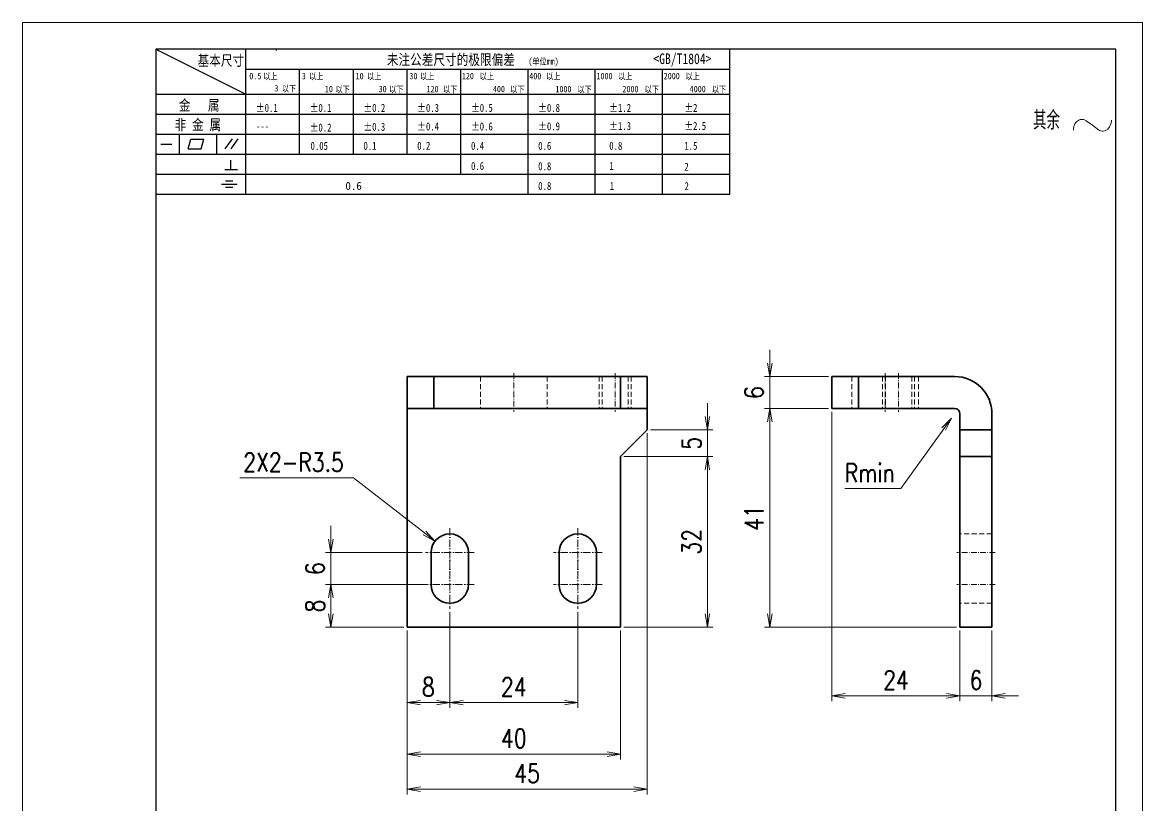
# Model space of a CAD drawing. Header units: millimetres. Extents: x 1333 to 142399, y -42879 to -5704.
# Drawn here: x 73791.3 to 74001.3, y -9248.3 to -9101.6 of the extents above; entities that cross this region are included whole.
import ezdxf

# ---------------------------------------------------------------- set-up
doc = ezdxf.new("R2010")
doc.units = ezdxf.units.MM
doc.header["$LTSCALE"] = 0.5
for name, pattern in [('AM_ISO02W050x2', [3.75, 3, -0.75]), ('AM_ISO08W050x2', [9, 6, -0.75, 1.5, -0.75]), ('DASHDOT', [18.5, 12, -3, 0.5, -3]), ('DASHED', [19.05, 12.7, -6.35]), ('DOT2', [0.125, 0, -0.125])]:
    doc.linetypes.add(name, pattern=pattern)
for name, color, linetype, lineweight in [('中心线', 2, 'AM_ISO08W050x2', 18), ('图框', 7, 'Continuous', 18), ('标注线', 3, 'Continuous', 18), ('粗实线', 7, 'Continuous', 35), ('虚线', 1, 'AM_ISO02W050x2', 18)]:
    doc.layers.add(name, color=color, linetype=linetype, lineweight=lineweight)
doc.layers.add('图\\M+19E79\\M+195B6\\M+18E9A', color=7, linetype='Continuous')
doc.layers.add('打印-禁用', color=7, linetype='Continuous', lineweight=15, plot=False)
doc.styles.add('DIM', font='romans.shx', dxfattribs={"width": 0.8, "bigfont": 'bigfont.shx'})
doc.styles.add('国标', font='simfang.ttf', dxfattribs={"width": 0.8})
doc.styles.add('机械长仿宋', font='gbenor.shx', dxfattribs={"height": 1, "bigfont": 'gbcbig.shx'})
doc.dimstyles.new('XR 1-1$0', dxfattribs={"dimtxt": 3.5, "dimasz": 2.5, "dimexe": 1, "dimexo": 0.625, "dimgap": 1.2, "dimtad": 1, "dimzin": 9, "dimdsep": 46, "dimtxsty": 'DIM', "dimblk": 'OPEN', "dimcen": 0, "dimclrd": 8, "dimclre": 8, "dimclrt": 2, "dimazin": 2, "dimtfac": 0.5, "dimtmove": 0, "dimatfit": 3, "dimldrblk": 'OPEN', "dimfxl": 0, "dimtolj": 2, "dimlwd": 18, "dimlwe": 18, "dimarcsym": 0})
doc.dimstyles.new('XR 1-1$4', dxfattribs={"dimtxt": 3.5, "dimasz": 2.5, "dimexe": 1, "dimexo": 0.625, "dimgap": 1.2, "dimtad": 1, "dimtoh": 1, "dimdsep": 46, "dimtxsty": 'DIM', "dimblk": 'OPEN', "dimcen": 0, "dimclrd": 8, "dimclre": 8, "dimclrt": 2, "dimazin": 2, "dimtfac": 0.5, "dimtofl": 0, "dimtmove": 0, "dimatfit": 3, "dimldrblk": 'OPEN', "dimfxl": 0, "dimtolj": 2, "dimlwd": 18, "dimlwe": 18, "dimarcsym": 0})

# ---------------------------------------------------------------- blocks, each defined once
blk = doc.blocks.new('GZDEH零件A4图框V01版')
at = {"layer": '图\\M+19E79\\M+195B6\\M+18E9A', "linetype": 'Continuous'}
for p, q in [((25, 292), (25, 13.5)), ((205, 292), (25, 292)), ((205, 13.5), (205, 292))]:
    blk.add_line(p, q, dxfattribs=at)
at = {"layer": '图\\M+19E79\\M+195B6\\M+18E9A', "color": 9}
for p, q in [((25, 292), (41.88, 283.54)), ((41.88, 264.79), (41.88, 292)), ((47.66, 291.75), (47.66, 292)), ((132.6, 264.79), (132.6, 292)), ((41.88, 288.22), (132.6, 288.22)), ((51.96, 272.29), (51.96, 288.22)), ((62.04, 272.29), (62.04, 288.22)), ((72.12, 272.29), (72.12, 288.22)), ((82.2, 268.54), (82.2, 288.22)), ((94.8, 264.79), (94.8, 288.22)), ((107.4, 264.79), (107.4, 288.22)), ((120, 264.79), (120, 288.22)), ((25, 283.54), (132.6, 283.54)), ((25, 279.79), (132.6, 279.79)), ((25, 276.04), (132.6, 276.04)), ((29.43, 272.34), (29.43, 276.04)), ((36.42, 272.34), (36.42, 276.04)), ((38.03, 273.3), (39.36, 275.16)), ((39.11, 273.3), (40.45, 275.16)), ((25.94, 274.19), (28, 274.19)), ((31.1, 273.3), (31.58, 275.09)), ((31.1, 273.3), (33.51, 273.3)), ((31.58, 275.09), (33.99, 275.09)), ((33.51, 273.3), (33.99, 275.09)), ((25, 272.29), (132.6, 272.29)), ((39.09, 269.41), (39.09, 271.18)), ((37.93, 269.41), (40.32, 269.41)), ((25, 268.54), (132.6, 268.54)), ((38.08, 267.29), (39.43, 267.29)), ((25, 264.79), (132.6, 264.79)), ((37.3, 266.69), (40.28, 266.69)), ((38.08, 266.09), (39.44, 266.09))]:
    blk.add_line(p, q, dxfattribs=at)
at = {"layer": '打印-禁用', "linetype": 'Continuous'}
for p, q in [((0, 297), (0, 0)), ((210, 297), (0, 297)), ((210, 297), (210, 0))]:
    blk.add_line(p, q, dxfattribs=at)
at = {"layer": '图\\M+19E79\\M+195B6\\M+18E9A', "color": 9, "style": '国标', "width": 0.8}
for s, height, p in [('基本尺寸', 2, (32.84, 288.88)), ('未注公差尺寸的极限偏差', 2, (68.32, 289.02)), ('<GB/T1804>', 2, (118.29, 289.19)), ('30', 1.2, (72.55, 286.35)), ('金   属', 2, (29.33, 280.48)), ('±0.1', 1.5, (43.78, 280.23)), ('±0.1', 1.5, (53.86, 280.23)), ('±0.2', 1.5, (63.94, 280.23)), ('±0.3', 1.5, (74.02, 280.23)), ('±0.5', 1.5, (84.1, 280.23)), ('±0.8', 1.5, (96.7, 280.23)), ('±1.2', 1.5, (110.02, 280.23)), ('±2', 1.5, (124.09, 280.23)), ('非 金 属', 2, (28.53, 276.82)), ('---', 1.5, (43.78, 276.81)), ('±0.2', 1.5, (53.86, 276.54)), ('±0.3', 1.5, (63.94, 276.69)), ('±0.4', 1.5, (74.02, 276.75)), ('±0.6', 1.5, (84.1, 276.75)), ('±0.9', 1.5, (96.7, 276.78)), ('±1.3', 1.5, (110.02, 276.84)), ('±2.5', 1.5, (124.09, 276.85)), ('0.1', 1.5, (63.94, 273.12)), ('0.2', 1.5, (74.02, 273.13)), ('0.4', 1.5, (84.1, 273.13)), ('0.6', 1.5, (96.7, 273.11)), ('0.8', 1.5, (110.02, 273.13)), ('1.5', 1.5, (124.09, 273.12)), ('0.6', 1.5, (84.1, 269.33)), ('0.8', 1.5, (96.7, 269.3)), ('1', 1.5, (110.02, 269.34)), ('2', 1.5, (124.09, 269.2)), ('0.8', 1.5, (96.7, 265.59)), ('1', 1.5, (110.1, 265.6)), ('2', 1.5, (124.13, 265.57))]:
    blk.add_text(s, height=height, dxfattribs=at).set_placement(p)
at = {"layer": '图\\M+19E79\\M+195B6\\M+18E9A', "color": 9, "lineweight": 15, "style": '国标', "width": 0.8}
for s, p in [('0.5', (42.54, 286.35)), ('以上', (45.15, 286.3)), ('3', (52.39, 286.35)), ('以上', (53.76, 286.3)), ('10', (62.47, 286.35)), ('以上', (64.6, 286.3)), ('以上', (74.53, 286.3)), ('120', (82.39, 286.35)), ('以上', (85.72, 286.3)), ('400', (95.03, 286.35)), ('以上', (98.19, 286.3)), ('1000', (107.63, 286.35)), ('以上', (111.67, 286.3)), ('2000', (120.23, 286.35)), ('以上', (124.31, 286.3)), ('3', (47.24, 284.06)), ('以下', (48.61, 284.01)), ('10', (56.7, 283.92)), ('以下', (58.69, 283.87)), ('30', (66.78, 283.92)), ('以下', (68.77, 283.87)), ('120', (75.77, 283.92)), ('以下', (78.85, 283.87)), ('400', (88.21, 283.92)), ('以下', (91.45, 283.87)), ('1000', (99.92, 283.92)), ('以下', (104.05, 283.87)), ('2000', (112.5, 283.92)), ('以下', (116.65, 283.87)), ('4000', (125.1, 283.92)), ('以下', (129.25, 283.87))]:
    blk.add_text(s, height=1.2, dxfattribs=at).set_placement(p)
at = {"layer": '图\\M+19E79\\M+195B6\\M+18E9A', "color": 9, "lineweight": 13, "style": '国标'}
blk.add_text('0.6', height=1.5, dxfattribs=at).set_placement((60.56, 265.61))
at = {"layer": '图\\M+19E79\\M+195B6\\M+18E9A', "color": 9, "lineweight": 15, "insert": (94.85, 290.31), "char_height": 1.2, "width": 8.7957, "attachment_point": 1, "style": '国标'}
blk.add_mtext('(单位mm)', dxfattribs=at)
at = {"layer": '图\\M+19E79\\M+195B6\\M+18E9A', "color": 9, "insert": (54.02, 273.09), "char_height": 1.5, "width": 5.1982, "attachment_point": 7, "style": '国标'}
blk.add_mtext('0.05', dxfattribs=at)
blk = doc.blocks.new('DEH A4')
at = {"layer": '图框'}
blk.add_blockref('GZDEH零件A4图框V01版', (0, 0), dxfattribs=at)
blk = doc.blocks.new('其余不去材料')
at = {"layer": '标注线', "color": 2, "lineweight": 13}
for points in [[(0, 0.17), (0.01, 0.48), (0.07, 0.79), (0.16, 1.09), (0.28, 1.36), (0.44, 1.6), (0.62, 1.8), (0.82, 1.97), (1.04, 2.09), (1.26, 2.17), (1.49, 2.21), (1.72, 2.21), (1.94, 2.17), (2.37, 1.97), (2.41, 1.95)], [(2.41, 1.95), (3.55, 1.11), (4.7, 0.27)], [(4.7, 0.27), (4.91, 0.14), (5.14, 0.05), (5.37, 0), (5.6, 0), (5.82, 0.04), (6.04, 0.11), (6.45, 0.38), (6.79, 0.8), (7.02, 1.34), (7.11, 1.95), (7.11, 2.09)]]:
    blk.add_lwpolyline(points, dxfattribs=at)
at = {"layer": '标注线', "color": 7, "linetype": 'DOT2', "style": '机械长仿宋'}
blk.add_text('其余', height=3.5, dxfattribs=at).set_placement((-7.56, 0.3))
blk = doc.blocks.new('_Open')
at = {"color": 0, "linetype": 'ByBlock', "lineweight": -2}
for p, q in [((-1, 0.167), (0, 0)), ((-1, -0.167), (0, 0)), ((0, 0), (-1, 0))]:
    blk.add_line(p, q, dxfattribs=at)
blk = doc.blocks.new('*D77')
at = {"layer": 'Defpoints', "color": 0, "transparency": 16777216}
for p in [(73931.37, -9167.92), (73943.01, -9167.92), (73943.01, -9173.92)]:
    blk.add_point(p, dxfattribs=at)
at = {"layer": '标注线', "color": 8, "lineweight": 18, "transparency": 16777216}
for p, q in [((73931.37, -9165.42), (73931.37, -9162.92)), ((73942.39, -9167.92), (73930.37, -9167.92)), ((73931.37, -9173.92), (73931.37, -9167.92)), ((73942.39, -9173.92), (73930.37, -9173.92)), ((73931.37, -9176.42), (73931.37, -9178.92))]:
    blk.add_line(p, q, dxfattribs=at)
at = {"layer": '标注线', "color": 8, "lineweight": 18, "transparency": 16777216, "xscale": 2.5, "yscale": 2.5, "zscale": 2.5}
for p, rotation in [((73931.37, -9167.92), 270), ((73931.37, -9173.92), 90)]:
    blk.add_blockref('_Open', p, dxfattribs=dict(at, rotation=rotation))
at = {"layer": '标注线', "color": 2, "transparency": 16777216, "insert": (73928.42, -9170.92), "char_height": 3.5, "attachment_point": 5, "rotation": 90, "style": 'DIM'}
blk.add_mtext('\\A2;6', dxfattribs=at)
blk = doc.blocks.new('*D78')
at = {"layer": 'Defpoints', "color": 0, "transparency": 16777216}
for p in [(73967.01, -9214.92), (73973.01, -9214.92), (73973.01, -9227.77)]:
    blk.add_point(p, dxfattribs=at)
at = {"layer": '标注线', "color": 8, "lineweight": 18, "transparency": 16777216}
for p, q in [((73967.01, -9215.55), (73967.01, -9228.77)), ((73973.01, -9215.55), (73973.01, -9228.77)), ((73964.51, -9227.77), (73962.01, -9227.77)), ((73967.01, -9227.77), (73973.01, -9227.77)), ((73975.51, -9227.77), (73978.01, -9227.77))]:
    blk.add_line(p, q, dxfattribs=at)
at = {"layer": '标注线', "color": 8, "lineweight": 18, "transparency": 16777216, "xscale": 2.5, "yscale": 2.5, "zscale": 2.5}
blk.add_blockref('_Open', (73967.01, -9227.77), dxfattribs=at)
at = {"layer": '标注线', "color": 8, "lineweight": 18, "transparency": 16777216, "xscale": 2.5, "yscale": 2.5, "zscale": 2.5, "rotation": 180}
blk.add_blockref('_Open', (73973.01, -9227.77), dxfattribs=at)
at = {"layer": '标注线', "color": 2, "transparency": 16777216, "insert": (73970.01, -9224.82), "char_height": 3.5, "attachment_point": 5, "style": 'DIM'}
blk.add_mtext('\\A2;6', dxfattribs=at)
blk = doc.blocks.new('*D79')
at = {"layer": 'Defpoints', "color": 0, "transparency": 16777216}
for p in [(73943.01, -9173.92), (73967.01, -9214.92), (73967.01, -9227.77)]:
    blk.add_point(p, dxfattribs=at)
at = {"layer": '标注线', "color": 8, "lineweight": 18, "transparency": 16777216}
for p, q in [((73943.01, -9174.55), (73943.01, -9228.77)), ((73967.01, -9215.55), (73967.01, -9228.77)), ((73945.51, -9227.77), (73964.51, -9227.77))]:
    blk.add_line(p, q, dxfattribs=at)
at = {"layer": '标注线', "color": 8, "lineweight": 18, "transparency": 16777216, "xscale": 2.5, "yscale": 2.5, "zscale": 2.5, "rotation": 180}
blk.add_blockref('_Open', (73943.01, -9227.77), dxfattribs=at)
at = {"layer": '标注线', "color": 8, "lineweight": 18, "transparency": 16777216, "xscale": 2.5, "yscale": 2.5, "zscale": 2.5}
blk.add_blockref('_Open', (73967.01, -9227.77), dxfattribs=at)
at = {"layer": '标注线', "color": 2, "transparency": 16777216, "insert": (73955.01, -9224.82), "char_height": 3.5, "attachment_point": 5, "style": 'DIM'}
blk.add_mtext('\\A2;24', dxfattribs=at)
blk = doc.blocks.new('*D80')
at = {"layer": 'Defpoints', "color": 0, "transparency": 16777216}
for p in [(73931.37, -9173.92), (73943.01, -9173.92), (73967.01, -9214.92)]:
    blk.add_point(p, dxfattribs=at)
at = {"layer": '标注线', "color": 8, "lineweight": 18, "transparency": 16777216}
for p, q in [((73942.39, -9173.92), (73930.37, -9173.92)), ((73931.37, -9212.42), (73931.37, -9176.42)), ((73966.39, -9214.92), (73930.37, -9214.92))]:
    blk.add_line(p, q, dxfattribs=at)
at = {"layer": '标注线', "color": 8, "lineweight": 18, "transparency": 16777216, "xscale": 2.5, "yscale": 2.5, "zscale": 2.5}
for p, rotation in [((73931.37, -9173.92), 90), ((73931.37, -9214.92), 270)]:
    blk.add_blockref('_Open', p, dxfattribs=dict(at, rotation=rotation))
at = {"layer": '标注线', "color": 2, "transparency": 16777216, "insert": (73928.42, -9194.42), "char_height": 3.5, "attachment_point": 5, "rotation": 90, "style": 'DIM'}
blk.add_mtext('\\A2;41', dxfattribs=at)
blk = doc.blocks.new('*D81')
at = {"layer": 'Defpoints', "color": 0, "transparency": 16777216}
for p in [(73965.43, -9175.73), (73966.01, -9174.92)]:
    blk.add_point(p, dxfattribs=at)
at = {"layer": '标注线', "color": 8, "lineweight": 18, "transparency": 16777216}
for p, q in [((73955.96, -9188.94), (73963.97, -9177.76)), ((73945.42, -9188.94), (73955.96, -9188.94))]:
    blk.add_line(p, q, dxfattribs=at)
at = {"layer": '标注线', "color": 8, "lineweight": 18, "transparency": 16777216, "xscale": 2.5, "yscale": 2.5, "zscale": 2.5, "rotation": 54.35351002732129}
blk.add_blockref('_Open', (73965.43, -9175.73), dxfattribs=at)
at = {"layer": '标注线', "color": 2, "transparency": 16777216, "insert": (73950.09, -9185.99), "char_height": 3.5, "attachment_point": 5, "style": 'DIM'}
blk.add_mtext('\\A2;\\A2;Rmin', dxfattribs=at)
blk = doc.blocks.new('*D82')
at = {"layer": 'Defpoints', "color": 0, "transparency": 16777216}
for p in [(73863.37, -9214.92), (73903.37, -9214.92), (73903.37, -9238.7)]:
    blk.add_point(p, dxfattribs=at)
at = {"layer": '标注线', "color": 8, "lineweight": 18, "transparency": 16777216}
for p, q in [((73863.37, -9215.55), (73863.37, -9239.7)), ((73903.37, -9215.55), (73903.37, -9239.7)), ((73865.87, -9238.7), (73900.87, -9238.7))]:
    blk.add_line(p, q, dxfattribs=at)
at = {"layer": '标注线', "color": 8, "lineweight": 18, "transparency": 16777216, "xscale": 2.5, "yscale": 2.5, "zscale": 2.5, "rotation": 180}
blk.add_blockref('_Open', (73863.37, -9238.7), dxfattribs=at)
at = {"layer": '标注线', "color": 8, "lineweight": 18, "transparency": 16777216, "xscale": 2.5, "yscale": 2.5, "zscale": 2.5}
blk.add_blockref('_Open', (73903.37, -9238.7), dxfattribs=at)
at = {"layer": '标注线', "color": 2, "transparency": 16777216, "insert": (73883.37, -9235.75), "char_height": 3.5, "attachment_point": 5, "style": 'DIM'}
blk.add_mtext('\\A2;40', dxfattribs=at)
blk = doc.blocks.new('*D83')
at = {"layer": 'Defpoints', "color": 0, "transparency": 16777216}
for p in [(73908.37, -9177.92), (73863.37, -9214.92), (73863.37, -9245.26)]:
    blk.add_point(p, dxfattribs=at)
at = {"layer": '标注线', "color": 8, "lineweight": 18, "transparency": 16777216}
for p, q in [((73908.37, -9178.55), (73908.37, -9246.26)), ((73863.37, -9215.55), (73863.37, -9246.26)), ((73905.87, -9245.26), (73865.87, -9245.26))]:
    blk.add_line(p, q, dxfattribs=at)
at = {"layer": '标注线', "color": 8, "lineweight": 18, "transparency": 16777216, "xscale": 2.5, "yscale": 2.5, "zscale": 2.5, "rotation": 180}
blk.add_blockref('_Open', (73863.37, -9245.26), dxfattribs=at)
at = {"layer": '标注线', "color": 8, "lineweight": 18, "transparency": 16777216, "xscale": 2.5, "yscale": 2.5, "zscale": 2.5}
blk.add_blockref('_Open', (73908.37, -9245.26), dxfattribs=at)
at = {"layer": '标注线', "color": 2, "transparency": 16777216, "insert": (73885.87, -9242.31), "char_height": 3.5, "attachment_point": 5, "style": 'DIM'}
blk.add_mtext('\\A2;45', dxfattribs=at)
blk = doc.blocks.new('*D84')
at = {"layer": 'Defpoints', "color": 0, "transparency": 16777216}
for p in [(73871.37, -9211.47), (73863.37, -9214.92), (73871.37, -9229.05)]:
    blk.add_point(p, dxfattribs=at)
at = {"layer": '标注线', "color": 8, "lineweight": 18, "transparency": 16777216}
for p, q in [((73871.37, -9212.1), (73871.37, -9230.05)), ((73863.37, -9215.55), (73863.37, -9230.05)), ((73865.87, -9229.05), (73868.87, -9229.05))]:
    blk.add_line(p, q, dxfattribs=at)
at = {"layer": '标注线', "color": 8, "lineweight": 18, "transparency": 16777216, "xscale": 2.5, "yscale": 2.5, "zscale": 2.5, "rotation": 180}
blk.add_blockref('_Open', (73863.37, -9229.05), dxfattribs=at)
at = {"layer": '标注线', "color": 8, "lineweight": 18, "transparency": 16777216, "xscale": 2.5, "yscale": 2.5, "zscale": 2.5}
blk.add_blockref('_Open', (73871.37, -9229.05), dxfattribs=at)
at = {"layer": '标注线', "color": 2, "transparency": 16777216, "insert": (73867.37, -9226.1), "char_height": 3.5, "attachment_point": 5, "style": 'DIM'}
blk.add_mtext('\\A2;8', dxfattribs=at)
blk = doc.blocks.new('*D85')
at = {"layer": 'Defpoints', "color": 0, "transparency": 16777216}
for p in [(73871.37, -9211.47), (73895.37, -9211.47), (73895.37, -9229.05)]:
    blk.add_point(p, dxfattribs=at)
at = {"layer": '标注线', "color": 8, "lineweight": 18, "transparency": 16777216}
for p, q in [((73871.37, -9212.1), (73871.37, -9230.05)), ((73895.37, -9212.1), (73895.37, -9230.05)), ((73873.87, -9229.05), (73892.87, -9229.05))]:
    blk.add_line(p, q, dxfattribs=at)
at = {"layer": '标注线', "color": 8, "lineweight": 18, "transparency": 16777216, "xscale": 2.5, "yscale": 2.5, "zscale": 2.5, "rotation": 180}
blk.add_blockref('_Open', (73871.37, -9229.05), dxfattribs=at)
at = {"layer": '标注线', "color": 8, "lineweight": 18, "transparency": 16777216, "xscale": 2.5, "yscale": 2.5, "zscale": 2.5}
blk.add_blockref('_Open', (73895.37, -9229.05), dxfattribs=at)
at = {"layer": '标注线', "color": 2, "transparency": 16777216, "insert": (73883.37, -9226.1), "char_height": 3.5, "attachment_point": 5, "style": 'DIM'}
blk.add_mtext('\\A2;24', dxfattribs=at)
blk = doc.blocks.new('*D86')
at = {"layer": 'Defpoints', "color": 0, "transparency": 16777216}
for p in [(73849.07, -9206.92), (73867.87, -9206.92), (73863.37, -9214.92)]:
    blk.add_point(p, dxfattribs=at)
at = {"layer": '标注线', "color": 8, "lineweight": 18, "transparency": 16777216}
for p, q in [((73867.25, -9206.92), (73848.07, -9206.92)), ((73849.07, -9212.42), (73849.07, -9209.42)), ((73862.75, -9214.92), (73848.07, -9214.92))]:
    blk.add_line(p, q, dxfattribs=at)
at = {"layer": '标注线', "color": 8, "lineweight": 18, "transparency": 16777216, "xscale": 2.5, "yscale": 2.5, "zscale": 2.5}
for p, rotation in [((73849.07, -9206.92), 90), ((73849.07, -9214.92), 270)]:
    blk.add_blockref('_Open', p, dxfattribs=dict(at, rotation=rotation))
at = {"layer": '标注线', "color": 2, "transparency": 16777216, "insert": (73846.12, -9210.92), "char_height": 3.5, "attachment_point": 5, "rotation": 90, "style": 'DIM'}
blk.add_mtext('\\A2;8', dxfattribs=at)
blk = doc.blocks.new('*D87')
at = {"layer": 'Defpoints', "color": 0, "transparency": 16777216}
for p in [(73849.07, -9200.92), (73866.82, -9200.92), (73866.82, -9206.92)]:
    blk.add_point(p, dxfattribs=at)
at = {"layer": '标注线', "color": 8, "lineweight": 18, "transparency": 16777216}
for p, q in [((73849.07, -9198.42), (73849.07, -9195.92)), ((73866.2, -9200.92), (73848.07, -9200.92)), ((73849.07, -9206.92), (73849.07, -9200.92)), ((73866.2, -9206.92), (73848.07, -9206.92)), ((73849.07, -9209.42), (73849.07, -9211.92))]:
    blk.add_line(p, q, dxfattribs=at)
at = {"layer": '标注线', "color": 8, "lineweight": 18, "transparency": 16777216, "xscale": 2.5, "yscale": 2.5, "zscale": 2.5}
for p, rotation in [((73849.07, -9200.92), 270), ((73849.07, -9206.92), 90)]:
    blk.add_blockref('_Open', p, dxfattribs=dict(at, rotation=rotation))
at = {"layer": '标注线', "color": 2, "transparency": 16777216, "insert": (73846.12, -9203.92), "char_height": 3.5, "attachment_point": 5, "rotation": 90, "style": 'DIM'}
blk.add_mtext('\\A2;6', dxfattribs=at)
blk = doc.blocks.new('*D88')
at = {"layer": 'Defpoints', "color": 0, "transparency": 16777216}
for p in [(73903.37, -9182.92), (73903.37, -9214.92), (73919.66, -9214.92)]:
    blk.add_point(p, dxfattribs=at)
at = {"layer": '标注线', "color": 8, "lineweight": 18, "transparency": 16777216}
for p, q in [((73904, -9182.92), (73920.66, -9182.92)), ((73919.66, -9185.42), (73919.66, -9212.42)), ((73904, -9214.92), (73920.66, -9214.92))]:
    blk.add_line(p, q, dxfattribs=at)
at = {"layer": '标注线', "color": 8, "lineweight": 18, "transparency": 16777216, "xscale": 2.5, "yscale": 2.5, "zscale": 2.5}
for p, rotation in [((73919.66, -9182.92), 90), ((73919.66, -9214.92), 270)]:
    blk.add_blockref('_Open', p, dxfattribs=dict(at, rotation=rotation))
at = {"layer": '标注线', "color": 2, "transparency": 16777216, "insert": (73916.71, -9198.92), "char_height": 3.5, "attachment_point": 5, "rotation": 90, "style": 'DIM'}
blk.add_mtext('\\A2;32', dxfattribs=at)
blk = doc.blocks.new('*D89')
at = {"layer": 'Defpoints', "color": 0, "transparency": 16777216}
for p in [(73908.37, -9177.92), (73919.66, -9177.92), (73903.37, -9182.92)]:
    blk.add_point(p, dxfattribs=at)
at = {"layer": '标注线', "color": 8, "lineweight": 18, "transparency": 16777216}
for p, q in [((73919.66, -9175.42), (73919.66, -9172.92)), ((73909, -9177.92), (73920.66, -9177.92)), ((73919.66, -9182.92), (73919.66, -9177.92)), ((73904, -9182.92), (73920.66, -9182.92)), ((73919.66, -9185.42), (73919.66, -9187.92))]:
    blk.add_line(p, q, dxfattribs=at)
at = {"layer": '标注线', "color": 8, "lineweight": 18, "transparency": 16777216, "xscale": 2.5, "yscale": 2.5, "zscale": 2.5}
for p, rotation in [((73919.66, -9177.92), 270), ((73919.66, -9182.92), 90)]:
    blk.add_blockref('_Open', p, dxfattribs=dict(at, rotation=rotation))
at = {"layer": '标注线', "color": 2, "transparency": 16777216, "insert": (73916.71, -9180.42), "char_height": 3.5, "attachment_point": 5, "rotation": 90, "style": 'DIM'}
blk.add_mtext('\\A2;5', dxfattribs=at)
blk = doc.blocks.new('*D90')
at = {"layer": 'Defpoints', "color": 0, "transparency": 16777216}
for p in [(73868.6, -9198.78), (73871.37, -9200.92)]:
    blk.add_point(p, dxfattribs=at)
at = {"layer": '标注线', "color": 8, "lineweight": 18, "transparency": 16777216}
for p, q in [((73832.01, -9186.94), (73853.35, -9186.94)), ((73853.35, -9186.94), (73866.63, -9197.24))]:
    blk.add_line(p, q, dxfattribs=at)
at = {"layer": '标注线', "color": 8, "lineweight": 18, "transparency": 16777216, "xscale": 2.5, "yscale": 2.5, "zscale": 2.5, "rotation": 322.2098125229807}
blk.add_blockref('_Open', (73868.6, -9198.78), dxfattribs=at)
at = {"layer": '标注线', "color": 2, "transparency": 16777216, "insert": (73842.08, -9183.99), "char_height": 3.5, "attachment_point": 5, "style": 'DIM'}
blk.add_mtext('\\A2;\\A2;2X2-R3.5', dxfattribs=at)

msp = doc.modelspace()

# ---------------------------------------------------------------- linework, layer by layer
at = {"layer": '中心线', "linetype": 'DASHDOT', "ltscale": 0.180014}
for p, q in [((73883.371, -9167.321), (73883.371, -9174.521)), ((73902.371, -9167.321), (73902.371, -9174.521)), ((73953.011, -9167.321), (73953.011, -9174.521)), ((73955.511, -9167.321), (73955.511, -9174.521))]:
    msp.add_line(p, q, dxfattribs=at)
at = {"layer": '中心线', "linetype": 'DASHDOT', "ltscale": 0.227499}
for p, q in [((73871.371, -9196.371), (73871.371, -9205.471)), ((73895.371, -9196.371), (73895.371, -9205.471)), ((73871.371, -9202.371), (73871.371, -9211.471)), ((73895.371, -9202.371), (73895.371, -9211.471))]:
    msp.add_line(p, q, dxfattribs=at)
at = {"layer": '中心线', "linetype": 'DASHDOT', "ltscale": 0.227501}
for p, q in [((73875.921, -9200.921), (73866.821, -9200.921)), ((73899.921, -9200.921), (73890.821, -9200.921)), ((73875.921, -9206.921), (73866.821, -9206.921)), ((73899.921, -9206.921), (73890.821, -9206.921))]:
    msp.add_line(p, q, dxfattribs=at)
at = {"layer": '中心线', "linetype": 'DASHDOT', "ltscale": 0.180016}
for p, q in [((73973.611, -9200.921), (73966.41, -9200.921)), ((73973.611, -9206.921), (73966.41, -9206.921))]:
    msp.add_line(p, q, dxfattribs=at)
at = {"layer": '粗实线', "ltscale": 0.125}
for p, q in [((73868.371, -9167.921), (73863.371, -9167.921)), ((73908.371, -9167.921), (73903.371, -9167.921)), ((73948.011, -9167.921), (73943.011, -9167.921)), ((73868.371, -9173.921), (73863.371, -9173.921)), ((73908.371, -9173.921), (73903.371, -9173.921)), ((73948.011, -9173.921), (73943.011, -9173.921)), ((73967.011, -9177.921), (73967.011, -9182.921)), ((73973.011, -9177.921), (73973.011, -9182.921))]:
    msp.add_line(p, q, dxfattribs=at)
at = {"layer": '粗实线', "ltscale": 0.15}
for p, q in [((73863.371, -9173.921), (73863.371, -9167.921)), ((73868.371, -9173.921), (73868.371, -9167.921)), ((73903.371, -9167.921), (73903.371, -9173.921)), ((73908.371, -9167.921), (73908.371, -9173.921)), ((73943.011, -9167.921), (73943.011, -9173.921)), ((73948.011, -9167.921), (73948.011, -9173.921)), ((73967.011, -9177.921), (73973.011, -9177.921)), ((73967.011, -9182.921), (73973.011, -9182.921)), ((73867.871, -9206.921), (73867.871, -9200.921)), ((73874.871, -9200.921), (73874.871, -9206.921)), ((73891.871, -9206.921), (73891.871, -9200.921)), ((73898.871, -9200.921), (73898.871, -9206.921)), ((73967.011, -9214.921), (73973.011, -9214.921))]:
    msp.add_line(p, q, dxfattribs=at)
at = {"layer": '粗实线'}
for p, q in [((73903.371, -9167.921), (73868.371, -9167.921)), ((73903.371, -9173.921), (73868.371, -9173.921)), ((73863.371, -9174.921), (73863.371, -9214.921)), ((73903.371, -9214.921), (73903.371, -9182.921)), ((73967.011, -9214.921), (73967.011, -9182.921)), ((73973.011, -9214.921), (73973.011, -9182.921)), ((73863.371, -9214.921), (73903.371, -9214.921))]:
    msp.add_line(p, q, dxfattribs=at)
at = {"layer": '粗实线', "ltscale": 0.45}
for p, q in [((73966.011, -9167.921), (73948.011, -9167.921)), ((73966.011, -9173.921), (73948.011, -9173.921))]:
    msp.add_line(p, q, dxfattribs=at)
at = {"layer": '粗实线', "ltscale": 0.025}
for p, q in [((73863.371, -9173.921), (73863.371, -9174.921)), ((73908.371, -9173.921), (73908.371, -9174.921))]:
    msp.add_line(p, q, dxfattribs=at)
at = {"layer": '粗实线', "ltscale": 0.075}
for p, q in [((73908.371, -9174.921), (73908.371, -9177.921)), ((73967.011, -9174.921), (73967.011, -9177.921)), ((73973.011, -9174.921), (73973.011, -9177.921))]:
    msp.add_line(p, q, dxfattribs=at)
at = {"layer": '粗实线', "ltscale": 0.176777}
msp.add_line((73908.371, -9177.921), (73903.371, -9182.921), dxfattribs=at)
at = {"layer": '粗实线'}
for centre, radius, start, end in [((73966.011, -9174.921), 7, 0, 90), ((73966.011, -9174.921), 1, 0, 90), ((73871.371, -9200.921), 3.5, 0, 180), ((73895.371, -9200.921), 3.5, 0, 180), ((73871.371, -9206.921), 3.5, 180, 0), ((73895.371, -9206.921), 3.5, 180, 0)]:
    msp.add_arc(centre, radius, start, end, dxfattribs=at)
at = {"layer": '虚线', "linetype": 'DASHED', "ltscale": 0.15}
for p, q in [((73877.121, -9167.921), (73877.121, -9173.921)), ((73889.621, -9167.921), (73889.621, -9173.921)), ((73899.371, -9167.921), (73899.371, -9173.921)), ((73899.912, -9167.921), (73899.912, -9173.921)), ((73904.829, -9167.921), (73904.829, -9173.921)), ((73905.371, -9167.921), (73905.371, -9173.921)), ((73946.761, -9167.921), (73946.761, -9173.921)), ((73948.011, -9173.921), (73948.011, -9167.921)), ((73952.511, -9167.921), (73952.511, -9173.921)), ((73953.052, -9167.921), (73953.052, -9173.921)), ((73957.969, -9167.921), (73957.969, -9173.921)), ((73958.511, -9167.921), (73958.511, -9173.921)), ((73959.261, -9167.921), (73959.261, -9173.921)), ((73973.011, -9197.421), (73967.011, -9197.421)), ((73973.011, -9197.421), (73967.011, -9197.421)), ((73973.011, -9210.421), (73967.011, -9210.421)), ((73973.011, -9210.421), (73967.011, -9210.421))]:
    msp.add_line(p, q, dxfattribs=at)

# ---------------------------------------------------------------- block references
at = {"layer": '图框'}
msp.add_blockref('DEH A4', (73791.253, -9398.554), dxfattribs=at)
at = {"layer": '标注线'}
msp.add_blockref('其余不去材料', (73988.285, -9121.942), dxfattribs=at)

# ---------------------------------------------------------------- dimensions: what is measured, and where the dimension line sits
for base, p1, p2, picture, middle in [((73931.37, -9167.921), (73943.011, -9173.921), (73943.011, -9167.921), '*D77', (73928.42, -9170.921)), ((73919.655, -9177.921), (73903.371, -9182.921), (73908.371, -9177.921), '*D89', (73916.705, -9180.421)), ((73931.37, -9173.921), (73967.011, -9214.921), (73943.011, -9173.921), '*D80', (73928.42, -9194.421)), ((73919.655, -9214.921), (73903.371, -9182.921), (73903.371, -9214.921), '*D88', (73916.705, -9198.921)), ((73849.067, -9200.921), (73866.821, -9206.921), (73866.821, -9200.921), '*D87', (73846.117, -9203.921)), ((73849.067, -9206.921), (73863.371, -9214.921), (73867.871, -9206.921), '*D86', (73846.117, -9210.921))]:
    dim = msp.add_linear_dim(base=base, p1=p1, p2=p2, angle=90, dimstyle='XR 1-1$0', dxfattribs=at)
    dim.commit()
    dim.dimension.update_dxf_attribs({"geometry": picture, "text_midpoint": middle})
for base, p1, p2, picture, middle in [((73967.011, -9227.768), (73943.011, -9173.921), (73967.011, -9214.921), '*D79', (73955.011, -9224.818)), ((73863.371, -9245.255), (73908.371, -9177.921), (73863.371, -9214.921), '*D83', (73885.871, -9242.305)), ((73871.371, -9229.05), (73863.371, -9214.921), (73871.371, -9211.471), '*D84', (73867.371, -9226.1)), ((73895.371, -9229.05), (73871.371, -9211.471), (73895.371, -9211.471), '*D85', (73883.371, -9226.1)), ((73903.371, -9238.701), (73863.371, -9214.921), (73903.371, -9214.921), '*D82', (73883.371, -9235.751)), ((73973.011, -9227.768), (73967.011, -9214.921), (73973.011, -9214.921), '*D78', (73970.011, -9224.818))]:
    dim = msp.add_linear_dim(base=base, p1=p1, p2=p2, dimstyle='XR 1-1$0', dxfattribs=at)
    dim.commit()
    dim.dimension.update_dxf_attribs({"geometry": picture, "text_midpoint": middle})
for center, mpoint, text, picture, middle in [((73966.011, -9174.921), (73965.428, -9175.733), '\\A2;Rmin', '*D81', (73950.09, -9188.94)), ((73871.371, -9200.921), (73868.605, -9198.776), '\\A2;2X2-<>', '*D90', (73842.08, -9186.945))]:
    dim = msp.add_radius_dim(center=center, mpoint=mpoint, text=text, dimstyle='XR 1-1$4', override={"dimtxsty": 'DIM'}, dxfattribs=at)
    dim.commit()
    dim.dimension.update_dxf_attribs({"geometry": picture, "text_midpoint": middle, "dimtype": 164})

doc.saveas('drawing.dxf')
